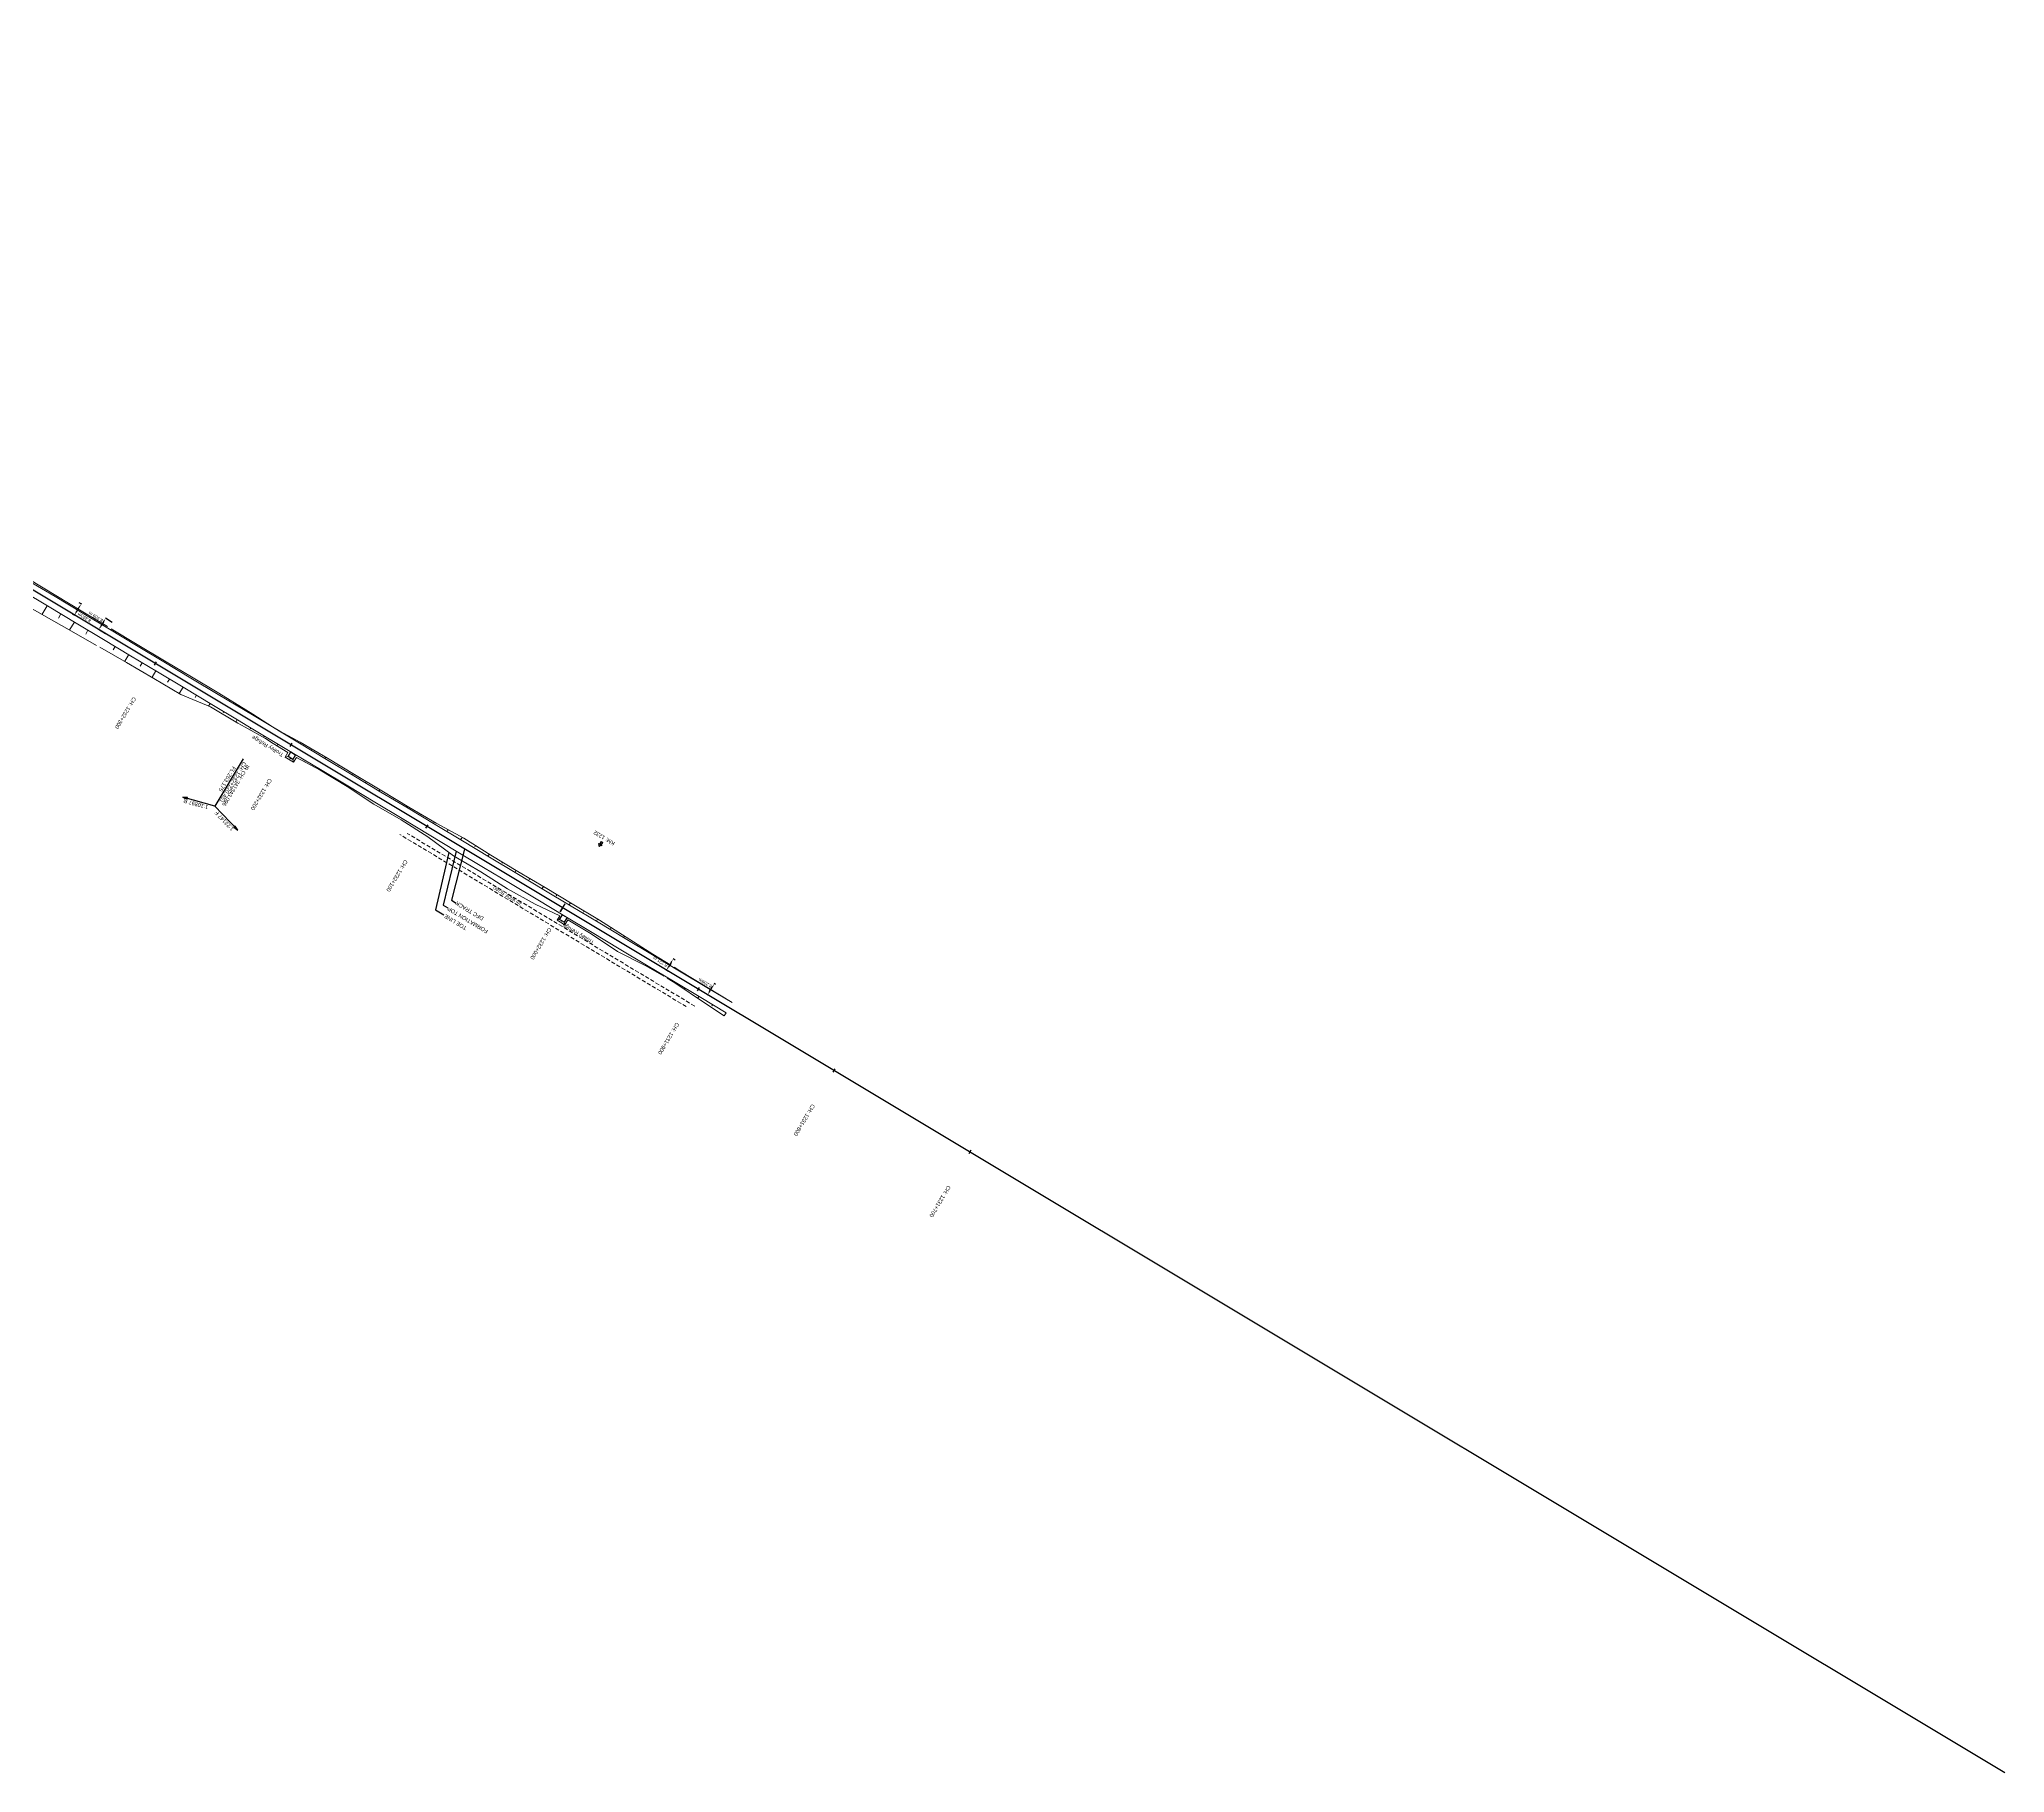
# Model space of a CAD drawing. Header units: metres. Extents: x 593990 to 611207, y 3401545 to 3411811.
# Drawn here: x 609965 to 611207, y 3401545 to 3402640 of the extents above; entities that cross this region are included whole.
import ezdxf
from ezdxf.enums import TextEntityAlignment as Align

# ---------------------------------------------------------------- set-up
doc = ezdxf.new("R2010")
doc.units = ezdxf.units.M
doc.header["$MEASUREMENT"] = 0
doc.linetypes.add('CENTER2', pattern=[1.125, 0.75, -0.125, 0.125, -0.125])
doc.linetypes.add('DASHED', pattern=[0.75, 0.5, -0.25])
for name, color, linetype, lineweight in [('C-ALIG-DG-LINE', 1, 'CENTER2', 70), ('C-ALIG-LABL-DG', 1, 'Continuous', 25), ('Km post', 1, 'Continuous', 13), ("NEW CHAWAPAIL STN. SRJ's", 10, 'Continuous', 0), ('PROPOSED DFCC TOE LINE', 239, 'Continuous', 0), ('PROPOSED DFCC TOE SLOPES', 239, 'Continuous', 0), ('PROPOSED DFCC TRACK', 1, 'Continuous', 0), ('PROPOSED FORMATION LINE - PLAN', 187, 'Continuous', 0), ('PROPOSED GRADES IN PLAN', 10, 'Continuous', 0)]:
    doc.layers.add(name, color=color, linetype=linetype, lineweight=lineweight)
doc.layers.add('Trolley Refuse', color=10, linetype='Continuous')
doc.styles.add('Arial', font='arial.ttf')
doc.styles.get("Standard").update_dxf_attribs({"font": 'arial.ttf'})
doc.styles.add('Style-Arial', font='arial.ttf')
doc.dimstyles.new('ISO-25', dxfattribs={"dimtxt": 2.5, "dimasz": 2.5, "dimexe": 1.25, "dimexo": 0.625, "dimtad": 1, "dimtxsty": 'Standard', "dimcen": 2.5, "dimadec": 0, "dimazin": 0, "dimtfac": 1, "dimtmove": 0, "dimatfit": 3, "dimfxl": 1, "dimarcsym": 0})
doc.dimstyles.get("Standard").update_dxf_attribs({"dimtxt": 0.18, "dimasz": 0.18, "dimexe": 0.18, "dimexo": 0.0625, "dimgap": 0.09, "dimtad": 0, "dimtih": 1, "dimtoh": 1, "dimdec": 4, "dimzin": 0, "dimdsep": 46, "dimtxsty": 'Standard', "dimcen": 0.09, "dimadec": 0, "dimazin": 0, "dimtfac": 1, "dimtdec": 4, "dimtofl": 0, "dimtmove": 0, "dimatfit": 3, "dimfxl": 1, "dimtolj": 1, "dimtzin": 0, "dimarcsym": 0})

# ---------------------------------------------------------------- blocks, each defined once
blk = doc.blocks.new('*D253')
at = {"layer": 'Defpoints', "color": 0, "transparency": 16777216}
for p in [(610367.2, 3402058.3), (610361.5, 3402052.1), (610363, 3402051.2)]:
    blk.add_point(p, dxfattribs=at)
at = {"layer": 'PROPOSED DFCC TRACK', "color": 0, "lineweight": -2, "transparency": 16777216}
for p, q in [((610367.1, 3402058.4), (610365.7, 3402059.2)), ((610362.9, 3402051.3), (610361.4, 3402052.2)), ((610364.5, 3402057), (610362.8, 3402054.2))]:
    blk.add_line(p, q, dxfattribs=at)
at = {"layer": 'PROPOSED DFCC TRACK', "color": 0, "transparency": 16777216}
for points in [[(610364.1, 3402057.2), (610364.8, 3402056.8), (610365.8, 3402059.1)], [(610362.5, 3402054.5), (610363.2, 3402054), (610361.5, 3402052.1)]]:
    blk.add_solid(points, dxfattribs=at)
at = {"layer": 'PROPOSED DFCC TRACK', "color": 0, "lineweight": 0, "transparency": 16777216, "insert": (610357.6, 3402057.5), "char_height": 2, "attachment_point": 5, "rotation": 149, "style": 'Style-Arial'}
blk.add_mtext('\\A1;8.221 m', dxfattribs=at)
blk = doc.blocks.new('TerminatorOpen_0.5')
at = {"color": 0, "linetype": 'ByBlock', "lineweight": -2}
for q in [(-1, 0.25), (-1, 0), (-1, -0.25)]:
    blk.add_line((0, 0), q, dxfattribs=at)
blk = doc.blocks.new('*D254')
at = {"layer": 'Defpoints', "color": 0, "transparency": 16777216}
for p in [(610011.5, 3402271.7), (610002.9, 3402267.2), (610007.2, 3402264.6)]:
    blk.add_point(p, dxfattribs=at)
at = {"layer": 'PROPOSED DFCC TRACK', "color": 0, "lineweight": -2, "transparency": 16777216}
for p, q in [((610005.9, 3402272.2), (610004.2, 3402269.3)), ((610011.4, 3402271.8), (610007.1, 3402274.4)), ((610007.1, 3402264.6), (610002.8, 3402267.2))]:
    blk.add_line(p, q, dxfattribs=at)
at = {"layer": 'PROPOSED DFCC TRACK', "color": 0, "transparency": 16777216}
for points in [[(610003.8, 3402269.5), (610004.5, 3402269.1), (610002.9, 3402267.2)], [(610005.5, 3402272.4), (610006.3, 3402272), (610007.2, 3402274.3)]]:
    blk.add_solid(points, dxfattribs=at)
at = {"layer": 'PROPOSED DFCC TRACK', "color": 0, "lineweight": 0, "transparency": 16777216, "insert": (610001, 3402275.3), "char_height": 2, "attachment_point": 5, "rotation": 149, "style": 'Style-Arial'}
blk.add_mtext('\\A1;8.339 m', dxfattribs=at)
blk = doc.blocks.new('*D242')
at = {"layer": 'Defpoints', "color": 0, "transparency": 16777216}
for p in [(609990.2, 3402284.5), (609991.8, 3402283.5), (609986, 3402277.3)]:
    blk.add_point(p, dxfattribs=at)
at = {"layer": 'PROPOSED DFCC TRACK', "color": 0, "lineweight": -2, "transparency": 16777216}
for p, q in [((609988.8, 3402278.5), (609990.5, 3402281.4)), ((609990.3, 3402284.4), (609991.9, 3402283.5)), ((609986.1, 3402277.2), (609987.6, 3402276.3))]:
    blk.add_line(p, q, dxfattribs=at)
at = {"layer": 'PROPOSED DFCC TRACK', "color": 0, "transparency": 16777216}
for points in [[(609990.2, 3402281.6), (609990.9, 3402281.2), (609991.8, 3402283.5)], [(609988.4, 3402278.7), (609989.2, 3402278.3), (609987.5, 3402276.4)]]:
    blk.add_solid(points, dxfattribs=at)
at = {"layer": 'PROPOSED DFCC TRACK', "color": 0, "lineweight": 0, "transparency": 16777216, "insert": (609993.8, 3402274.9), "char_height": 2, "attachment_point": 5, "rotation": 149, "style": 'Style-Arial'}
blk.add_mtext('\\A1;8.333m', dxfattribs=at)
blk = doc.blocks.new('*D243')
at = {"layer": 'Defpoints', "color": 0, "transparency": 16777216}
for p in [(610388.5, 3402036), (610391.8, 3402043.5), (610392.7, 3402043)]:
    blk.add_point(p, dxfattribs=at)
at = {"layer": 'PROPOSED DFCC TRACK', "color": 0, "lineweight": -2, "transparency": 16777216}
for p, q in [((610388.4, 3402036), (610387.4, 3402036.6)), ((610388.8, 3402038.7), (610390.5, 3402041.4)), ((610392.6, 3402043.1), (610391.6, 3402043.6))]:
    blk.add_line(p, q, dxfattribs=at)
at = {"layer": 'PROPOSED DFCC TRACK', "color": 0, "transparency": 16777216}
for points in [[(610388.5, 3402038.9), (610389.2, 3402038.4), (610387.5, 3402036.5)], [(610390.1, 3402041.6), (610390.8, 3402041.2), (610391.8, 3402043.5)]]:
    blk.add_solid(points, dxfattribs=at)
at = {"layer": 'PROPOSED DFCC TRACK', "color": 0, "lineweight": 0, "transparency": 16777216, "insert": (610386, 3402044), "char_height": 2, "attachment_point": 5, "rotation": 149, "style": 'Style-Arial'}
blk.add_mtext('\\A1;8.209m', dxfattribs=at)
blk = doc.blocks.new('Direction')
h = blk.add_hatch(color=256)
h.dxf.hatch_style = 1
h.paths.add_polyline_path([(-5.54, 0), (-4.75, -0.13), (-4.75, 0.13)])
blk.add_lwpolyline([(-5.54, 0), (-4.75, -0.13), (-4.75, 0.13)], close=True)
blk.add_lwpolyline([(0, 0), (-5.54, 0)])
blk = doc.blocks.new('Tick Hor')
blk.add_lwpolyline([(-0.5, 0), (0.5, 0)])
blk = doc.blocks.new('KM Post')
at = {"layer": 'Km post', "lineweight": 13}
h = blk.add_hatch(color=256, dxfattribs=at)
h.paths.add_polyline_path([(0, -8.9), (1.6, -8.9), (1.6, -3.8), (0, -3.8)])
h.paths.add_polyline_path([(0, -3.8), (0, 0), (-3.4, -3.8)])
for p, q in [((0, -8.9), (0, 0)), ((3.1, -3.8), (0, 0)), ((3.1, -3.8), (-3.4, -3.8))]:
    blk.add_line(p, q, dxfattribs=at)
blk.add_lwpolyline([(1.6, -3.8), (1.6, -8.9), (-1.6, -8.9), (-1.6, -3.8)], dxfattribs=at)

msp = doc.modelspace()

# ---------------------------------------------------------------- linework, layer by layer
at = {"layer": 'C-ALIG-DG-LINE', "color": 1, "linetype": 'Continuous', "lineweight": 30, "flags": 128}
msp.add_lwpolyline([(611206.9241, 3401545.1609), (609380.9488, 3402640.1063)], dxfattribs=at)
at = {"layer": 'C-ALIG-LABL-DG', "color": 1, "linetype": 'Continuous', "lineweight": 25}
msp.add_line((610295.8145, 3402091.5074), (610294.5288, 3402089.3634), dxfattribs=at)
at = {"layer": 'PROPOSED DFCC TOE LINE', "lineweight": 0, "flags": 128}
for points in [[(609958.6373, 3402299.073), (609975.7736, 3402288.7605), (609992.93, 3402278.4815), (610008.5217, 3402269.1001)], [(610001.5587, 3402257.2719), (609985.643, 3402266.3293), (609968.2561, 3402276.224), (609958.2539, 3402281.9161)], [(610359.7847, 3402048.2506), (610348.4969, 3402054.7552), (610330.6732, 3402063.9214), (610314.0077, 3402075.019), (610299.1737, 3402083.8562), (610297.3643, 3402080.8374), (610292.4674, 3402083.7723), (610294.1184, 3402086.527), (610278.6313, 3402093.8034), (610261.0521, 3402103.3772), (610244.1732, 3402114.1192), (610226.9234, 3402124.2423), (610210.8308, 3402136.2954), (610193.9241, 3402146.9908), (610176.6206, 3402157.0244), (610159.9188, 3402168.0616), (610142.8034, 3402178.409), (610127.7383, 3402186.4889), (610125.9049, 3402183.4299), (610120.68, 3402186.5615), (610122.4462, 3402189.5085), (610113.0153, 3402195.197), (610108.1468, 3402198.4901), (610095.3441, 3402205.6109), (610090.6765, 3402208.1493), (610073.5095, 3402218.4105), (610054.8432, 3402226.1716), (610037.6839, 3402236.4458), (610020.4167, 3402246.54), (610003.6784, 3402256.0656)], [(610010.8084, 3402267.7274), (610027.2362, 3402257.9124), (610044.3559, 3402247.5722), (610061.5366, 3402237.3337), (610078.6662, 3402227.0101), (610095.7654, 3402216.6356), (610100.3014, 3402213.8778), (610112.6549, 3402205.9115), (610117.1941, 3402203.1591), (610130.0537, 3402196.0368), (610147.402, 3402186.0778), (610164.4539, 3402175.6244), (610181.6639, 3402165.4349), (610198.7896, 3402155.1046), (610215.9894, 3402144.8981), (610233.6025, 3402135.3807), (610250.545, 3402124.7449), (610267.7301, 3402114.5138), (610284.9014, 3402104.2597), (610302.0472, 3402093.963), (610319.2003, 3402083.6784), (610336.0343, 3402072.8619), (610352.9988, 3402062.2628), (610364.3244, 3402055.2912)], [(610398.0167, 3402023.2282), (610382.4403, 3402033.5811), (610370.0768, 3402041.9069), (610366.3718, 3402044.4019), (610365.8283, 3402044.768), (610361.9816, 3402046.9846)], [(610366.3286, 3402054.0575), (610370.0318, 3402051.778), (610387.0984, 3402041.3492), (610403.1137, 3402031.7283)]]:
    msp.add_lwpolyline(points, dxfattribs=at)
at = {"layer": 'PROPOSED DFCC TOE SLOPES', "flags": 128}
for points in [[(609970.36, 3402282.2936), (609967.1111, 3402276.8756)], [(609978.9363, 3402277.1508), (609977.3704, 3402274.5395)], [(609987.5125, 3402272.0081), (609984.498, 3402266.9809)], [(609996.0888, 3402266.8653), (609994.6401, 3402264.4495)], [(610013.2413, 3402256.5798), (610011.9098, 3402254.3594)], [(610021.8175, 3402251.4371), (610019.2717, 3402247.1916)], [(610030.3938, 3402246.2943), (610029.1535, 3402244.226)], [(610038.9701, 3402241.1516), (610036.5468, 3402237.1105)], [(610047.5463, 3402236.0088), (610046.3399, 3402233.9971)], [(610056.1226, 3402230.8661), (610053.7132, 3402226.8482)], [(610064.6988, 3402225.7233), (610063.823, 3402224.2627)], [(610073.2751, 3402220.5806), (610072.2802, 3402218.9216)], [(610081.8513, 3402215.4379), (610081.4069, 3402214.6967)], [(610090.4276, 3402210.2951), (610089.546, 3402208.825)], [(610099.0038, 3402205.1524), (610098.6493, 3402204.5611)], [(610107.5801, 3402200.0096), (610107.0386, 3402199.1065)], [(610116.1564, 3402194.8669), (610115.8119, 3402194.2924)], [(610117.1194, 3402203.0345), (610117.1941, 3402203.1591)], [(610120.0806, 3402201.4111), (610120.1478, 3402201.5232)], [(610128.5897, 3402196.1563), (610128.9009, 3402196.6753)], [(610122.4575, 3402187.0068), (610120.68, 3402186.5615)], [(610123.9586, 3402186.1072), (610123.6255, 3402185.5514)], [(610125.4596, 3402185.2075), (610125.9049, 3402183.4299)], [(610133.3089, 3402184.5814), (610133.0638, 3402184.1727)], [(610137.3757, 3402191.3633), (610137.5854, 3402191.7131)], [(610145.7422, 3402185.8708), (610146.2595, 3402186.7336)], [(610154.5617, 3402181.1338), (610154.805, 3402181.5395)], [(610141.8851, 3402179.4386), (610141.6414, 3402179.0322)], [(610143.0147, 3402178.7613), (610142.8034, 3402178.409)], [(610162.8947, 3402175.5853), (610163.3309, 3402176.3128)], [(610171.6982, 3402170.8216), (610171.9256, 3402171.2007)], [(610180.0472, 3402165.2998), (610180.5306, 3402166.1059)], [(610188.8612, 3402160.5536), (610189.099, 3402160.9501)], [(610197.1997, 3402155.0143), (610197.6618, 3402155.7849)], [(610206.0164, 3402150.2725), (610206.2568, 3402150.6735)], [(610214.3522, 3402144.7288), (610214.8567, 3402145.5702)], [(610223.2823, 3402140.1761), (610223.6361, 3402140.7661)], [(610231.5047, 3402134.4433), (610232.4427, 3402136.0075)], [(610240.5195, 3402130.0319), (610240.9581, 3402130.7632)], [(610248.6572, 3402124.1578), (610249.4293, 3402125.4453)], [(610257.6197, 3402119.6591), (610258.0058, 3402120.3031)], [(610265.8097, 3402113.8723), (610266.5984, 3402115.1875)], [(610274.7855, 3402109.3958), (610275.185, 3402110.062)], [(610282.9623, 3402103.5868), (610283.7706, 3402104.9349)], [(610291.9419, 3402099.1167), (610292.3452, 3402099.7894)], [(610300.1148, 3402093.3013), (610300.9181, 3402094.6411)], [(610293.9827, 3402084.1519), (610292.4674, 3402083.7723)], [(610295.4837, 3402083.2522), (610295.1998, 3402082.7785)], [(610296.9848, 3402082.3526), (610297.3643, 3402080.8374)], [(610309.0926, 3402088.8283), (610309.4942, 3402089.498)], [(610317.2673, 3402083.0159), (610318.0707, 3402084.3557)], [(610326.1761, 3402078.4278), (610326.5087, 3402078.9824)], [(610334.4198, 3402072.7304), (610334.9258, 3402073.5742)], [(610343.1977, 3402067.924), (610343.3994, 3402068.2603)], [(610351.5723, 3402062.4449), (610351.8817, 3402062.9608)], [(610360.2711, 3402057.5065), (610360.3936, 3402057.7109)], [(610365.9973, 3402045.0498), (610365.8283, 3402044.768)], [(610368.7248, 3402052.1594), (610368.9101, 3402052.4684)], [(610377.3711, 3402047.1335), (610377.4412, 3402047.2503)], [(610373.444, 3402040.5844), (610373.2422, 3402040.2478)], [(610382.0202, 3402035.4417), (610381.3463, 3402034.3178)], [(610385.8773, 3402041.8739), (610385.9745, 3402042.036)], [(610394.4976, 3402036.8045), (610394.5416, 3402036.8779)], [(610390.5965, 3402030.2989), (610390.138, 3402029.5343)], [(610399.1728, 3402025.1562), (610398.0167, 3402023.2282)], [(610403.0298, 3402031.5884), (610403.1137, 3402031.7283)]]:
    msp.add_lwpolyline(points, dxfattribs=at)
at = {"layer": 'PROPOSED DFCC TRACK', "color": 10, "linetype": 'DASHED', "lineweight": 13, "ltscale": 5, "flags": 128}
for points in [[(610373.9595, 3402029.1523), (610329.52, 3402055.8163), (610279.7973, 3402085.6925), (610211.3954, 3402126.8349), (610192.998, 3402137.8578)], [(610379.3579, 3402029.4119), (610331.0635, 3402058.3887), (610281.3424, 3402088.264), (610212.9395, 3402129.4071), (610197.8367, 3402138.456)]]:
    msp.add_lwpolyline(points, dxfattribs=at)
at = {"layer": 'PROPOSED FORMATION LINE - PLAN', "lineweight": 0, "flags": 128}
for points in [[(610403.0298, 3402031.5884), (610387.0069, 3402041.1965), (610369.8543, 3402051.482), (610352.7018, 3402061.7675), (610335.5493, 3402072.053), (610318.3968, 3402082.3385), (610301.2443, 3402092.624), (610284.0918, 3402102.9095), (610266.9393, 3402113.195), (610249.7868, 3402123.4805), (610232.6343, 3402133.766), (610215.4818, 3402144.0515), (610198.3292, 3402154.337), (610181.1767, 3402164.6225), (610164.0242, 3402174.908), (610146.8717, 3402185.1935), (610129.7192, 3402195.479), (610117.1194, 3402203.0345), (610112.5667, 3402205.7645), (610099.9669, 3402213.32), (610095.4142, 3402216.05), (610078.2617, 3402226.3355), (610061.1092, 3402236.621), (610043.9567, 3402246.9065), (610026.8042, 3402257.1919), (610009.6516, 3402267.4774), (609992.4991, 3402277.7629), (609975.3466, 3402288.0484), (609958.1941, 3402298.3339)], [(610399.1728, 3402025.1562), (610383.1498, 3402034.7644), (610365.9973, 3402045.0498), (610348.8448, 3402055.3353), (610331.6923, 3402065.6208), (610314.5398, 3402075.9063), (610297.3872, 3402086.1918), (610280.2347, 3402096.4773), (610263.0822, 3402106.7628), (610245.9297, 3402117.0483), (610228.7772, 3402127.3338), (610211.6247, 3402137.6193), (610194.4722, 3402147.9048), (610177.3197, 3402158.1903), (610160.1672, 3402168.4758), (610143.0147, 3402178.7613), (610125.8621, 3402189.0468), (610113.2623, 3402196.6023), (610108.7096, 3402199.3323), (610096.1098, 3402206.8878), (610091.5571, 3402209.6178), (610074.4046, 3402219.9033), (610057.2521, 3402230.1888), (610040.0996, 3402240.4743), (610022.9471, 3402250.7598), (610005.7946, 3402261.0453), (609988.6421, 3402271.3307), (609971.4896, 3402281.6162), (609954.3371, 3402291.9017)]]:
    msp.add_lwpolyline(points, dxfattribs=at)
at = {"layer": 'Trolley Refuse'}
for points in [[(610124.2568, 3402190.0089), (610127.2589, 3402188.2096), (610125.4596, 3402185.2075), (610122.4575, 3402187.0068)], [(610295.7819, 3402087.154), (610298.784, 3402085.3547), (610296.9848, 3402082.3526), (610293.9827, 3402084.1519)]]:
    msp.add_lwpolyline(points, close=True, dxfattribs=at)

# ---------------------------------------------------------------- block references
at = {"layer": 'C-ALIG-LABL-DG', "color": 1, "linetype": 'Continuous', "lineweight": 25}
for name, p, xscale, yscale, zscale, rotation in [('Tick Hor', (610038.5269, 3402245.7899), 2.500000000000007, 2.500000000000007, 2.500000000000007, 239.0510073244594), ('Tick Hor', (610124.2894, 3402194.3624), 2.500000000000007, 2.500000000000007, 2.500000000000007, 239.0510073244594), ('Direction', (610076.1562, 3402155.6658), 3.789791541545082, 3.789791541545082, 3.789791541545082, 134.0510073243333), ('Tick Hor', (610210.052, 3402142.9349), 2.500000000000007, 2.500000000000007, 2.500000000000007, 239.0510073244594), ('Tick Hor', (610295.8145, 3402091.5074), 6.000000000000001, 6.000000000000001, 6.000000000000001, 239.0510073244595), ('Tick Hor', (610381.5771, 3402040.08), 2.500000000000007, 2.500000000000007, 2.500000000000007, 239.0510073244594), ('Tick Hor', (610467.3396, 3401988.6525), 2.500000000000007, 2.500000000000007, 2.500000000000007, 239.0510073244594), ('Tick Hor', (610553.1022, 3401937.225), 2.500000000000007, 2.500000000000007, 2.500000000000007, 239.0510073244594)]:
    msp.add_blockref(name, p, dxfattribs=dict(at, xscale=xscale, yscale=yscale, zscale=zscale, rotation=rotation))

# ---------------------------------------------------------------- texts
at = {"layer": "NEW CHAWAPAIL STN. SRJ's", "lineweight": 13}
msp.add_text('3m WIDE ROAD', height=2, rotation=148.8981174, dxfattribs=at).set_placement((610261.0815, 3402099.0278, 269.5843), align=Align.MIDDLE_CENTER)
at = {"layer": 'PROPOSED DFCC TOE LINE', "lineweight": 0}
msp.add_text('TOE LINE', height=2.5, rotation=149, dxfattribs=at).set_placement((610222.0656, 3402087.5855, 306.8582), align=Align.RIGHT)
at = {"layer": 'PROPOSED DFCC TRACK', "color": 10, "linetype": 'Continuous', "lineweight": -3, "ltscale": 5}
msp.add_text('DFC TRACK', height=2.5, rotation=149, dxfattribs=at).set_placement((610229.2199, 3402095.7193), align=Align.RIGHT)
at = {"layer": 'PROPOSED FORMATION LINE - PLAN', "lineweight": 0}
msp.add_text('FORMATION TOP', height=2.5, rotation=149, dxfattribs=at).set_placement((610224.1618, 3402092.2597, 306.8582), align=Align.RIGHT)
at = {"layer": 'PROPOSED GRADES IN PLAN', "color": 7, "lineweight": 0, "insert": (610097.1118, 3402181.6522), "char_height": 2.5, "attachment_point": 4, "rotation": 239.0839301, "line_spacing_factor": 0.84, "style": 'Style-Arial'}
msp.add_mtext('IR CH: 341343.096', dxfattribs=at)
at = {"layer": 'Trolley Refuse'}
for p in [(610119.9383, 3402188.8372), (610316.1467, 3402070.2542)]:
    msp.add_text('Trolley Refuge', height=2.5, rotation=149.1766896, dxfattribs=at).set_placement(p)

# ---------------------------------------------------------------- dimensions: what is measured, and where the dimension line sits
at = {"layer": 'PROPOSED DFCC TRACK', "color": 10, "lineweight": 0}
for base, p1, p2, angle, picture, middle in [((609991.7972, 3402283.5288), (609985.9558, 3402277.3141), (609990.2388, 3402284.4626), 59.0719722, '*D242', (609993.838, 3402274.9215)), ((610391.7546, 3402043.5495), (610388.4593, 3402035.953), (610392.6855, 3402042.9904), 59.0139508, '*D243', (610386.0402, 3402043.9947))]:
    dim = msp.add_linear_dim(base=base, p1=p1, p2=p2, angle=angle, dimstyle='Standard', override={"dimtxt": 2, "dimasz": 2.5, "dimexe": 0.125, "dimexo": 0.125, "dimgap": 0.125, "dimtad": 1, "dimtih": 0, "dimtoh": 0, "dimdec": 3, "dimzin": 11, "dimpost": 'm', "dimtxsty": 'Style-Arial', "dimsah": 1, "dimadec": 4, "dimazin": 3, "dimtmove": 2, "dimatfit": 1, "dimldrblk": 'TerminatorOpen_0.5', "dimfrac": 2, "dimtzin": 11}, dxfattribs=at)
    dim.commit()
    dim.dimension.update_dxf_attribs({"geometry": picture, "text_midpoint": middle, "dimtype": 129, "text_rotation": 149})
for base, p1, p2, angle, picture, middle in [((610002.8909, 3402267.1579), (610011.5032, 3402271.7179), (610007.216, 3402264.5655), 239.0609988, '*D254', (610001.0372, 3402275.3381)), ((610361.54, 3402052.0954), (610367.1983, 3402058.2885), (610362.9696, 3402051.2379), 239.0460207, '*D253', (610357.5999, 3402057.4841))]:
    dim = msp.add_linear_dim(base=base, p1=p1, p2=p2, angle=angle, text='<> m', dimstyle='Standard', override={"dimtxt": 2, "dimasz": 2.5, "dimexe": 0.125, "dimexo": 0.125, "dimgap": 0.125, "dimtad": 1, "dimtih": 0, "dimtoh": 0, "dimdec": 3, "dimzin": 11, "dimtxsty": 'Style-Arial', "dimsah": 1, "dimadec": 4, "dimazin": 3, "dimtmove": 2, "dimatfit": 1, "dimldrblk": 'TerminatorOpen_0.5', "dimfrac": 2, "dimtzin": 11}, dxfattribs=at)
    dim.commit()
    dim.dimension.update_dxf_attribs({"geometry": picture, "text_midpoint": middle, "dimtype": 129, "text_rotation": 149})

# ---------------------------------------------------------------- leaders
at = {"layer": 'PROPOSED DFCC TOE LINE', "lineweight": 0}
msp.add_leader([(610224.1041, 3402126.3539), (610215.5678, 3402090.1127), (610220.8202, 3402086.9488)], dimstyle='ISO-25', override={"dimtxt": 3, "dimasz": 2.5, "dimgap": 0.625, "dimtad": 0, "dimdec": 3, "dimzin": 2, "dimtdec": 3}, dxfattribs=at)
at = {"layer": 'PROPOSED DFCC TRACK', "color": 10, "linetype": 'Continuous', "lineweight": -3, "ltscale": 5}
msp.add_leader([(610233.9959, 3402128.577, 130.919), (610225.8266, 3402096.2852, 130.919), (610228.7858, 3402094.5027, 130.919)], dimstyle='ISO-25', override={"dimtxt": 3, "dimasz": 2.5, "dimgap": 0.625, "dimtad": 0, "dimdec": 3, "dimzin": 2, "dimtdec": 3}, dxfattribs=at)
at = {"layer": 'PROPOSED FORMATION LINE - PLAN', "lineweight": 0}
msp.add_leader([(610228.7772, 3402127.3338), (610220.5483, 3402093.1868), (610223.5074, 3402091.4043)], dimstyle='ISO-25', override={"dimtxt": 3, "dimasz": 2.5, "dimgap": 0.625, "dimtad": 0, "dimdec": 3, "dimzin": 2, "dimtdec": 3}, dxfattribs=at)

# ---------------------------------------------------------------- next in the draw order: texts
at = {"layer": 'C-ALIG-LABL-DG', "color": 1, "linetype": 'Continuous', "lineweight": 25, "char_height": 2.5, "style": 'Arial', "bg_fill": 3, "box_fill_scale": 1.04, "bg_fill_color": 256, "bg_fill_true_color": 13158600, "bg_fill_transparency": 0}
for s, insert, width, attachment_point, rotation in [('CH: 1232+300', (610025.6186, 3402224.2635), 22.502814, 4, 239.0510073), ('1:10897 R', (610072.3077, 3402156.03), 15.849284, 7, 164.0510073), ('KM: 1232', (610327.9261, 3402130.6689), 14.653956, 1, 149.0510073), ('CH: 1232+100', (610197.1437, 3402121.4085), 22.502814, 4, 239.0510073), ('CH: 1232+000', (610288.049, 3402078.5573), 22.502814, 4, 239.0510073), ('CH: 1231+900', (610368.6688, 3402018.5536), 22.502814, 4, 239.0510073), ('CH: 1231+800', (610454.4313, 3401967.1261), 22.502814, 4, 239.0510073), ('CH: 1231+700', (610540.1939, 3401915.6986), 22.502814, 4, 239.0510073)]:
    msp.add_mtext(s, dxfattribs=dict(at, insert=insert, width=width, attachment_point=attachment_point, rotation=rotation))

# ---------------------------------------------------------------- next in the draw order: block references
at = {"layer": 'C-ALIG-LABL-DG', "color": 1, "linetype": 'Continuous', "lineweight": 25, "xscale": 0.3933041122191789, "yscale": 0.3933041122191789, "zscale": 0.3933041122191789, "rotation": 149.0510073252262}
msp.add_blockref('KM Post', (610318.9569, 3402130.1006), dxfattribs=at)

# ---------------------------------------------------------------- next in the draw order: texts
at = {"layer": 'C-ALIG-LABL-DG', "color": 1, "linetype": 'Continuous', "lineweight": 25, "insert": (610077.5748, 3402152.8716), "char_height": 2.5, "width": 15.339461, "attachment_point": 9, "rotation": 134.0510073, "style": 'Arial', "bg_fill": 3, "box_fill_scale": 1.04, "bg_fill_color": 256, "bg_fill_true_color": 13158600, "bg_fill_transparency": 0}
msp.add_mtext('1:22147 F', dxfattribs=at)

# ---------------------------------------------------------------- next in the draw order: texts
at = {"layer": 'C-ALIG-LABL-DG', "color": 1, "linetype": 'Continuous', "lineweight": 25, "insert": (610085.8238, 3402171.7878), "char_height": 2.5, "width": 28.889376, "attachment_point": 5, "rotation": 239.0510073, "style": 'Arial', "bg_fill": 3, "box_fill_scale": 1.04, "bg_fill_color": 256, "bg_fill_true_color": 13158600, "bg_fill_transparency": 0}
msp.add_mtext('CH: 1232+220.451\\PFL:263.175', dxfattribs=at)

# ---------------------------------------------------------------- next in the draw order: linework, layer by layer
at = {"layer": 'C-ALIG-LABL-DG', "color": 1, "linetype": 'Continuous', "lineweight": 25}
msp.add_line((610094.1559, 3402185.6827), (610076.1562, 3402155.6658), dxfattribs=at)

# ---------------------------------------------------------------- next in the draw order: block references
at = {"layer": 'C-ALIG-LABL-DG', "color": 1, "linetype": 'Continuous', "lineweight": 25, "xscale": 3.789791541545083, "yscale": 3.789791541545083, "zscale": 3.789791541545083, "rotation": 344.0510073243333}
msp.add_blockref('Direction', (610076.1562, 3402155.6658), dxfattribs=at)

# ---------------------------------------------------------------- next in the draw order: texts
at = {"layer": 'C-ALIG-LABL-DG', "color": 1, "linetype": 'Continuous', "lineweight": 25, "insert": (610111.3811, 3402172.836), "char_height": 2.5, "width": 22.502814, "attachment_point": 4, "rotation": 239.0510073, "style": 'Arial', "bg_fill": 3, "box_fill_scale": 1.04, "bg_fill_color": 256, "bg_fill_true_color": 13158600, "bg_fill_transparency": 0}
msp.add_mtext('CH: 1232+200', dxfattribs=at)

doc.saveas('drawing.dxf')
